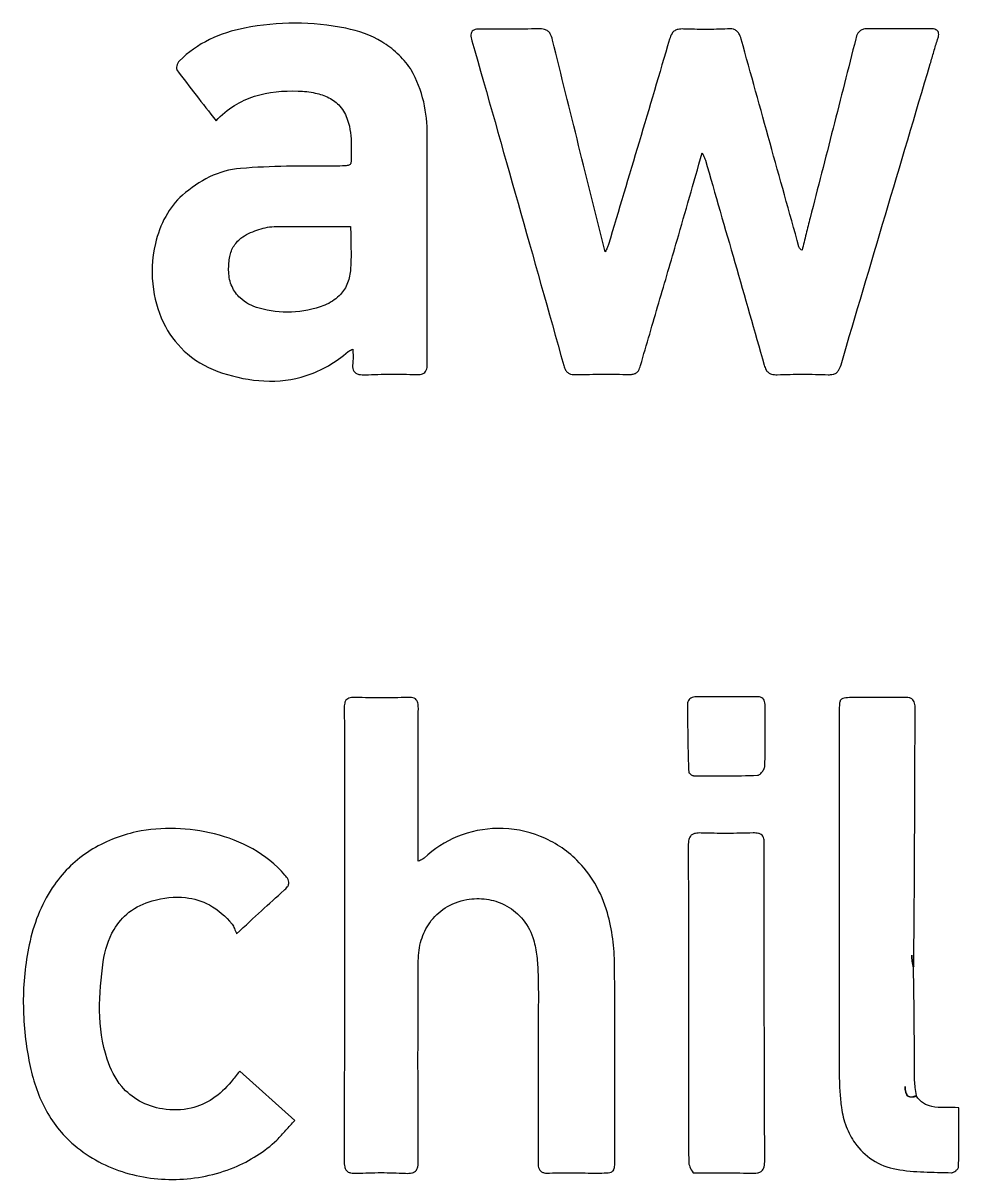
# Model space of a CAD drawing. Header units: millimetres. Extents: x 2.6 to 86.5, y 0.9 to 53.3.
# Drawn here: x 16.682 to 19.678, y 45.402 to 49.105 of the extents above; entities that cross this region are included whole.
import ezdxf

# ---------------------------------------------------------------- set-up
doc = ezdxf.new("R2010")
doc.units = ezdxf.units.MM
doc.layers.get('0').update_dxf_attribs({"linetype": 'CONTINUOUS'})

msp = doc.modelspace()

# ---------------------------------------------------------------- linework, layer by layer
for p, q in [((17.9244, 48.9555), (17.9221, 48.959)), ((17.6477, 48.2019), (17.6452, 48.2009)), ((17.9472, 46.4219), (17.9472, 46.4652)), ((17.5514, 45.5924), (17.3757, 45.7504)), ((18.4491, 45.4243), (18.4526, 45.4243))]:
    msp.add_line(p, q)
for points, knots in [([(17.7147, 49.0881), (17.6612, 49.0987), (17.6072, 49.1043), (17.4982, 49.1047), (17.4442, 49.0995), (17.3908, 49.089)], [-0.03268247, -0.03268247, -0.03268247, -0.03268247, -0.01633514, -0.01633514, 0, 0, 0, 0]), ([(17.3908, 49.089), (17.352, 49.0813), (17.3142, 49.0695), (17.2428, 49.0345), (17.2105, 49.0119), (17.1821, 48.9838)], [-0.02385355, -0.02385355, -0.02385355, -0.02385355, -0.01199144, -0.01199144, 0, 0, 0, 0]), ([(17.9221, 48.959), (17.9097, 48.9768), (17.8957, 48.9932), (17.8648, 49.022), (17.8485, 49.0343), (17.7951, 49.0665), (17.7557, 49.08), (17.7147, 49.0881)], [-0.025187, -0.025187, -0.025187, -0.025187, -0.01869649, -0.01869649, -0.01252417, -0.01252417, 0, 0, 0, 0]), ([(18.1481, 49.0858), (18.1435, 49.0859), (18.1383, 49.0858), (18.1307, 49.0846), (18.1276, 49.0839), (18.1232, 49.0818), (18.1216, 49.0808), (18.1189, 49.0781), (18.1179, 49.0766), (18.1162, 49.0724), (18.1158, 49.0697), (18.1157, 49.0616), (18.117, 49.055), (18.1189, 49.0482)], [-0.007540476, -0.007540476, -0.007540476, -0.007540476, -0.005733965, -0.005733965, -0.004583733, -0.004583733, -0.003857914, -0.003857914, -0.003139365, -0.003139365, -0.002139294, -0.002139294, 0, 0, 0, 0]), ([(18.3325, 49.0866), (18.3017, 49.0856), (18.271, 49.0852), (18.2096, 49.0851), (18.1788, 49.0854), (18.1481, 49.0858)], [-0.01844077, -0.01844077, -0.01844077, -0.01844077, -0.00922178, -0.00922178, 0, 0, 0, 0]), ([(18.3774, 49.0503), (18.3754, 49.0583), (18.3731, 49.0653), (18.3677, 49.0741), (18.3653, 49.077), (18.3591, 49.0819), (18.3555, 49.0836), (18.3455, 49.0865), (18.3387, 49.0868), (18.3325, 49.0866)], [-0.006122848, -0.006122848, -0.006122848, -0.006122848, -0.00418452, -0.00418452, -0.00307085, -0.00307085, -0.001861072, -0.001861072, 0, 0, 0, 0]), ([(18.7961, 49.0859), (18.7906, 49.0861), (18.7846, 49.0859), (18.7754, 49.0838), (18.7718, 49.0824), (18.7651, 49.0781), (18.7623, 49.0752), (18.7562, 49.0662), (18.7536, 49.0593), (18.7518, 49.0531)], [-0.005937145, -0.005937145, -0.005937145, -0.005937145, -0.004299876, -0.004299876, -0.003165511, -0.003165511, -0.001958684, -0.001958684, 0, 0, 0, 0]), ([(18.9379, 49.0864), (18.9143, 49.085), (18.8907, 49.0845), (18.8434, 49.0845), (18.8198, 49.0851), (18.7961, 49.0859)], [-0.01418064, -0.01418064, -0.01418064, -0.01418064, -0.00709287, -0.00709287, 0, 0, 0, 0]), ([(18.9814, 49.0532), (18.9795, 49.0605), (18.9771, 49.0668), (18.9719, 49.075), (18.9696, 49.0777), (18.9636, 49.0824), (18.9601, 49.084), (18.9505, 49.0866), (18.9439, 49.0868), (18.9379, 49.0864)], [-0.005830976, -0.005830976, -0.005830976, -0.005830976, -0.004038542, -0.004038542, -0.002964939, -0.002964939, -0.001803216, -0.001803216, 0, 0, 0, 0]), ([(19.3898, 49.0868), (19.3843, 49.0869), (19.3783, 49.0866), (19.3694, 49.0842), (19.366, 49.0828), (19.3598, 49.0784), (19.3573, 49.0756), (19.3519, 49.067), (19.3497, 49.0606), (19.3483, 49.0547)], [-0.005696704, -0.005696704, -0.005696704, -0.005696704, -0.004054541, -0.004054541, -0.002976128, -0.002976128, -0.001821597, -0.001821597, 0, 0, 0, 0]), ([(19.5848, 49.0868), (19.5523, 49.0865), (19.5198, 49.0862), (19.4548, 49.0861), (19.4223, 49.0862), (19.3898, 49.0868)], [-0.01950294, -0.01950294, -0.01950294, -0.01950294, -0.00975091, -0.00975091, 0, 0, 0, 0]), ([(19.6104, 49.0521), (19.6117, 49.056), (19.613, 49.0602), (19.6139, 49.067), (19.614, 49.0699), (19.6132, 49.0744), (19.6126, 49.0761), (19.6108, 49.0793), (19.6095, 49.0807), (19.606, 49.0833), (19.6035, 49.0844), (19.596, 49.0865), (19.59, 49.0868), (19.5848, 49.0868)], [-0.005426093, -0.005426093, -0.005426093, -0.005426093, -0.004213803, -0.004213803, -0.003406258, -0.003406258, -0.002860282, -0.002860282, -0.002312528, -0.002312528, -0.001551411, -0.001551411, 0, 0, 0, 0]), ([(18.1189, 49.0482), (18.1684, 48.875), (18.2176, 48.7018), (18.3157, 48.3552), (18.3645, 48.1819), (18.4132, 48.0085)], [-0.1080553, -0.1080553, -0.1080553, -0.1080553, -0.0540277, -0.0540277, 0, 0, 0, 0]), ([(18.5459, 48.3725), (18.5173, 48.4872), (18.4889, 48.6004), (18.4328, 48.8254), (18.4049, 48.9378), (18.3774, 49.0503)], [-0.06965453, -0.06965453, -0.06965453, -0.06965453, -0.03473724, -0.03473724, 0, 0, 0, 0]), ([(18.7518, 49.0531), (18.7196, 48.9434), (18.6871, 48.8338), (18.6217, 48.6147), (18.5889, 48.5052), (18.5562, 48.3957)], [-0.06858645, -0.06858645, -0.06858645, -0.06858645, -0.03429338, -0.03429338, 0, 0, 0, 0]), ([(19.1663, 48.3885), (19.1354, 48.4993), (19.1045, 48.61), (19.0428, 48.8316), (19.012, 48.9424), (18.9814, 49.0532)], [-0.06899547, -0.06899547, -0.06899547, -0.06899547, -0.03449768, -0.03449768, 0, 0, 0, 0]), ([(19.3483, 49.0547), (19.3243, 48.9591), (19.3, 48.8636), (19.2511, 48.6726), (19.2266, 48.5772), (19.2022, 48.4817)], [-0.05913544, -0.05913544, -0.05913544, -0.05913544, -0.02956787, -0.02956787, 0, 0, 0, 0]), ([(19.5866, 48.9742), (19.5906, 48.9872), (19.5942, 49.0003), (19.6019, 49.0264), (19.6059, 49.0393), (19.6104, 49.0521)], [-0.008148711, -0.008148711, -0.008148711, -0.008148711, -0.004071805, -0.004071805, 0, 0, 0, 0]), ([(17.1821, 48.9838), (17.1802, 48.9819), (17.1786, 48.9792), (17.176, 48.9739), (17.1748, 48.9707), (17.1735, 48.9651), (17.173, 48.9623), (17.1731, 48.9587), (17.1732, 48.9575), (17.1738, 48.9559), (17.174, 48.9553), (17.1744, 48.9548)], [-0.00301824, -0.00301824, -0.00301824, -0.00301824, -0.002208952, -0.002208952, -0.001270096, -0.001270096, -0.000508909, -0.000508909, -0.000180333, -0.000180333, 0, 0, 0, 0]), ([(17.1744, 48.9548), (17.1944, 48.9277), (17.2148, 48.901), (17.2564, 48.8476), (17.2777, 48.8205), (17.2997, 48.7923)], [-0.02130461, -0.02130461, -0.02130461, -0.02130461, -0.01074743, -0.01074743, 0, 0, 0, 0]), ([(17.9761, 48.7469), (17.976, 48.7826), (17.9726, 48.8178), (17.956, 48.8889), (17.9426, 48.923), (17.9244, 48.9555)], [-0.02188154, -0.02188154, -0.02188154, -0.02188154, -0.01117875, -0.01117875, 0, 0, 0, 0]), ([(19.301, 48.0112), (19.3481, 48.1712), (19.3956, 48.3313), (19.4905, 48.6506), (19.5387, 48.8123), (19.5866, 48.9742)], [-0.1011931, -0.1011931, -0.1011931, -0.1011931, -0.0506515, -0.0506515, 0, 0, 0, 0]), ([(17.2997, 48.7923), (17.3173, 48.811), (17.3368, 48.8275), (17.3787, 48.8538), (17.4, 48.8635), (17.4678, 48.8853), (17.5156, 48.8888), (17.5628, 48.8872)], [-0.02895556, -0.02895556, -0.02895556, -0.02895556, -0.02127012, -0.02127012, -0.0141844, -0.0141844, 0, 0, 0, 0]), ([(17.5628, 48.8872), (17.581, 48.8867), (17.5996, 48.8849), (17.6324, 48.8778), (17.6472, 48.8731), (17.6743, 48.859), (17.6862, 48.85), (17.7076, 48.8256), (17.7155, 48.8105), (17.7297, 48.7689), (17.7323, 48.7404), (17.7324, 48.7138)], [-0.02760669, -0.02760669, -0.02760669, -0.02760669, -0.02218862, -0.02218862, -0.01762384, -0.01762384, -0.01309189, -0.01309189, -0.00797801, -0.00797801, 0, 0, 0, 0]), ([(17.976, 48.0166), (17.9756, 48.1383), (17.9758, 48.26), (17.9761, 48.5035), (17.9763, 48.6252), (17.9761, 48.7469)], [-0.07303604, -0.07303604, -0.07303604, -0.07303604, -0.03651853, -0.03651853, 0, 0, 0, 0]), ([(17.7324, 48.7032), (17.7321, 48.6935), (17.7324, 48.6779), (17.7326, 48.67), (17.7327, 48.6647), (17.732, 48.6591), (17.7316, 48.6573), (17.7303, 48.6545), (17.7296, 48.6535), (17.7276, 48.6515), (17.7262, 48.6507), (17.7217, 48.6489), (17.7175, 48.6482), (17.7035, 48.6472), (17.6906, 48.6474), (17.6719, 48.6474)], [-0.01777433, -0.01777433, -0.01777433, -0.01777433, -0.01666938, -0.01666938, -0.01294455, -0.01294455, -0.01134433, -0.01134433, -0.01015145, -0.01015145, -0.00870696, -0.00870696, -0.00559762, -0.00559762, 0, 0, 0, 0]), ([(17.7324, 48.7138), (17.7324, 48.712), (17.7324, 48.7103), (17.7324, 48.7067), (17.7324, 48.705), (17.7324, 48.7032)], [-0.001063771, -0.001063771, -0.001063771, -0.001063771, -0.0005317, -0.0005317, 0, 0, 0, 0]), ([(18.7761, 48.4098), (18.7894, 48.4556), (18.8026, 48.5016), (18.8289, 48.5935), (18.8425, 48.6412), (18.8566, 48.6901)], [-0.03024996, -0.03024996, -0.03024996, -0.03024996, -0.015253, -0.015253, 0, 0, 0, 0]), ([(18.8566, 48.6901), (18.8596, 48.683), (18.8621, 48.6776), (18.8645, 48.6721), (18.8657, 48.6693), (18.8665, 48.6665)], [-0.001413782, -0.001413782, -0.001413782, -0.001413782, -0.000874053, -0.000874053, 0, 0, 0, 0]), ([(18.8665, 48.6665), (18.898, 48.5572), (18.9296, 48.4479), (18.9926, 48.2291), (19.0239, 48.1197), (19.0549, 48.0102)], [-0.06828477, -0.06828477, -0.06828477, -0.06828477, -0.03414227, -0.03414227, 0, 0, 0, 0]), ([(17.3784, 48.6396), (17.3436, 48.6368), (17.3105, 48.6274), (17.2473, 48.5971), (17.2183, 48.5768), (17.1918, 48.5537)], [-0.02101341, -0.02101341, -0.02101341, -0.02101341, -0.01054219, -0.01054219, 0, 0, 0, 0]), ([(17.6719, 48.6474), (17.6228, 48.6474), (17.574, 48.6474), (17.4761, 48.6454), (17.4272, 48.6435), (17.3784, 48.6396)], [-0.02936876, -0.02936876, -0.02936876, -0.02936876, -0.01467681, -0.01467681, 0, 0, 0, 0]), ([(17.1918, 48.5537), (17.1701, 48.5347), (17.1523, 48.5113), (17.1233, 48.4588), (17.1124, 48.4291), (17.094, 48.3512), (17.0919, 48.3007), (17.1048, 48.2107), (17.1176, 48.1703), (17.1556, 48.1001), (17.1793, 48.0704), (17.2412, 48.0179), (17.279, 47.9979), (17.3201, 47.9848)], [-0.06989159, -0.06989159, -0.06989159, -0.06989159, -0.0611433, -0.0611433, -0.05175904, -0.05175904, -0.03697964, -0.03697964, -0.02439256, -0.02439256, -0.01294454, -0.01294454, 0, 0, 0, 0]), ([(19.2022, 48.4817), (19.1978, 48.4644), (19.1935, 48.4472), (19.1849, 48.4126), (19.1806, 48.3953), (19.1763, 48.3781)], [-0.01068258, -0.01068258, -0.01068258, -0.01068258, -0.00534134, -0.00534134, 0, 0, 0, 0]), ([(17.3401, 48.3082), (17.3396, 48.3228), (17.3401, 48.3382), (17.3448, 48.3652), (17.3486, 48.3772), (17.3611, 48.3993), (17.3693, 48.4084), (17.3942, 48.4277), (17.4126, 48.4358), (17.4301, 48.4418)], [-0.01737783, -0.01737783, -0.01737783, -0.01737783, -0.01302066, -0.01302066, -0.00928881, -0.00928881, -0.00555109, -0.00555109, 0, 0, 0, 0]), ([(17.4301, 48.4418), (17.439, 48.4449), (17.4482, 48.4477), (17.4664, 48.4518), (17.4758, 48.4533), (17.4852, 48.4534)], [-0.005630871, -0.005630871, -0.005630871, -0.005630871, -0.002801103, -0.002801103, 0, 0, 0, 0]), ([(17.4852, 48.4534), (17.5258, 48.454), (17.5665, 48.4542), (17.6479, 48.4541), (17.689, 48.4539), (17.7306, 48.4539)], [-0.02490952, -0.02490952, -0.02490952, -0.02490952, -0.01249177, -0.01249177, 0, 0, 0, 0]), ([(17.7306, 48.4539), (17.7306, 48.43), (17.7314, 48.4061), (17.732, 48.3592), (17.7318, 48.3357), (17.7298, 48.3124)], [-0.01411469, -0.01411469, -0.01411469, -0.01411469, -0.00701997, -0.00701997, 0, 0, 0, 0]), ([(18.5562, 48.3957), (18.5551, 48.3921), (18.5534, 48.3884), (18.5502, 48.3816), (18.5481, 48.3774), (18.5459, 48.3725)], [-0.002962012, -0.002962012, -0.002962012, -0.002962012, -0.001586916, -0.001586916, 0, 0, 0, 0]), ([(18.6592, 48.0093), (18.6784, 48.0761), (18.6979, 48.1429), (18.737, 48.2763), (18.7566, 48.343), (18.7761, 48.4098)], [-0.04171937, -0.04171937, -0.04171937, -0.04171937, -0.02085991, -0.02085991, 0, 0, 0, 0]), ([(19.1763, 48.3781), (19.1727, 48.3801), (19.1701, 48.382), (19.1672, 48.3857), (19.1667, 48.3871), (19.1663, 48.3885)], [-0.001037806, -0.001037806, -0.001037806, -0.001037806, -0.000441248, -0.000441248, 0, 0, 0, 0]), ([(17.4375, 48.1923), (17.4259, 48.1955), (17.4146, 48.1999), (17.3941, 48.211), (17.385, 48.2175), (17.3659, 48.2356), (17.3571, 48.2477), (17.3441, 48.2762), (17.3407, 48.292), (17.3401, 48.3082)], [-0.01637334, -0.01637334, -0.01637334, -0.01637334, -0.01274967, -0.01274967, -0.00939167, -0.00939167, -0.00486295, -0.00486295, 0, 0, 0, 0]), ([(17.7298, 48.3124), (17.7284, 48.297), (17.7249, 48.2819), (17.7126, 48.2543), (17.7043, 48.2423), (17.6807, 48.2188), (17.6649, 48.209), (17.6477, 48.2019)], [-0.01465631, -0.01465631, -0.01465631, -0.01465631, -0.01000832, -0.01000832, -0.00557591, -0.00557591, 0, 0, 0, 0]), ([(17.6452, 48.2009), (17.6115, 48.1883), (17.5768, 48.181), (17.5058, 48.1785), (17.4714, 48.1831), (17.4375, 48.1923)], [-0.02131323, -0.02131323, -0.02131323, -0.02131323, -0.01053113, -0.01053113, 0, 0, 0, 0]), ([(17.7223, 48.0532), (17.7239, 48.0546), (17.7258, 48.0555), (17.7301, 48.0575), (17.7337, 48.059), (17.7379, 48.0612)], [-0.003366899, -0.003366899, -0.003366899, -0.003366899, -0.0014292, -0.0014292, 0, 0, 0, 0]), ([(17.7379, 48.0612), (17.7379, 48.0531), (17.7383, 48.0457), (17.7385, 48.0329), (17.7385, 48.0262), (17.7376, 48.0199)], [-0.00400662, -0.00400662, -0.00400662, -0.00400662, -0.001918441, -0.001918441, 0, 0, 0, 0]), ([(17.3201, 47.9848), (17.3632, 47.9711), (17.4079, 47.9616), (17.4993, 47.957), (17.5446, 47.9621), (17.6384, 47.9926), (17.6827, 48.0192), (17.7223, 48.0532)], [-0.04312555, -0.04312555, -0.04312555, -0.04312555, -0.02956182, -0.02956182, -0.01568268, -0.01568268, 0, 0, 0, 0]), ([(17.7376, 48.0199), (17.7368, 48.0134), (17.7364, 48.0059), (17.7385, 47.9964), (17.7395, 47.9935), (17.7426, 47.9885), (17.7446, 47.9865), (17.7499, 47.9827), (17.7534, 47.9813), (17.7634, 47.9789), (17.7707, 47.9787), (17.7771, 47.979)], [-0.006756153, -0.006756153, -0.006756153, -0.006756153, -0.004780629, -0.004780629, -0.003878056, -0.003878056, -0.003032283, -0.003032283, -0.001936836, -0.001936836, 0, 0, 0, 0]), ([(17.9401, 47.98), (17.9455, 47.9798), (17.9517, 47.98), (17.9598, 47.9819), (17.9625, 47.9828), (17.9671, 47.9857), (17.9689, 47.9874), (17.9723, 47.9921), (17.9735, 47.9952), (17.9757, 48.004), (17.976, 48.0109), (17.976, 48.0166)], [-0.005749181, -0.005749181, -0.005749181, -0.005749181, -0.00417564, -0.00417564, -0.003352405, -0.003352405, -0.002623894, -0.002623894, -0.001700145, -0.001700145, 0, 0, 0, 0]), ([(18.4132, 48.0085), (18.4145, 48.0037), (18.4164, 47.9986), (18.4207, 47.9912), (18.4229, 47.9885), (18.4285, 47.984), (18.4317, 47.9824), (18.4408, 47.9797), (18.4473, 47.9794), (18.453, 47.9796)], [-0.005267823, -0.005267823, -0.005267823, -0.005267823, -0.003796995, -0.003796995, -0.002775351, -0.002775351, -0.001714787, -0.001714787, 0, 0, 0, 0]), ([(18.6232, 47.9802), (18.6273, 47.9801), (18.6317, 47.9803), (18.639, 47.982), (18.642, 47.9832), (18.6477, 47.9869), (18.65, 47.9893), (18.6551, 47.9968), (18.6573, 48.0026), (18.6592, 48.0093)], [-0.00617717, -0.00617717, -0.00617717, -0.00617717, -0.004622297, -0.004622297, -0.003374948, -0.003374948, -0.00208688, -0.00208688, 0, 0, 0, 0]), ([(19.0549, 48.0102), (19.0564, 48.0049), (19.0585, 47.9992), (19.0632, 47.9914), (19.0655, 47.9886), (19.0713, 47.9839), (19.0747, 47.9823), (19.0842, 47.9796), (19.0909, 47.9793), (19.0969, 47.9795)], [-0.005584827, -0.005584827, -0.005584827, -0.005584827, -0.003952946, -0.003952946, -0.002895635, -0.002895635, -0.00178432, -0.00178432, 0, 0, 0, 0]), ([(19.26, 47.9795), (19.265, 47.9794), (19.2705, 47.9796), (19.279, 47.9816), (19.2822, 47.9828), (19.2883, 47.9868), (19.2908, 47.9895), (19.2964, 47.9976), (19.2988, 48.004), (19.301, 48.0112)], [-0.006885891, -0.006885891, -0.006885891, -0.006885891, -0.004969016, -0.004969016, -0.00365603, -0.00365603, -0.002256935, -0.002256935, 0, 0, 0, 0]), ([(17.7771, 47.979), (17.8043, 47.9802), (17.8314, 47.9808), (17.8858, 47.9812), (17.913, 47.9808), (17.9401, 47.98)], [-0.01630592, -0.01630592, -0.01630592, -0.01630592, -0.00815282, -0.00815282, 0, 0, 0, 0]), ([(18.453, 47.9796), (18.4814, 47.9803), (18.5097, 47.9808), (18.5665, 47.981), (18.5948, 47.9808), (18.6232, 47.9802)], [-0.01701976, -0.01701976, -0.01701976, -0.01701976, -0.00850952, -0.00850952, 0, 0, 0, 0]), ([(19.0969, 47.9795), (19.124, 47.9804), (19.1512, 47.9808), (19.2056, 47.9808), (19.2328, 47.9804), (19.26, 47.9795)], [-0.01630967, -0.01630967, -0.01630967, -0.01630967, -0.00815494, -0.00815494, 0, 0, 0, 0]), ([(19.0296, 46.9488), (18.9977, 46.9485), (18.9658, 46.9482), (18.9021, 46.9479), (18.8702, 46.9478), (18.8383, 46.948)], [-0.01912361, -0.01912361, -0.01912361, -0.01912361, -0.00956173, -0.00956173, 0, 0, 0, 0]), ([(19.0583, 46.9185), (19.0583, 46.922), (19.0581, 46.9257), (19.057, 46.9321), (19.0561, 46.9351), (19.0536, 46.9398), (19.0521, 46.9417), (19.0482, 46.9451), (19.0457, 46.9463), (19.0388, 46.9485), (19.034, 46.9489), (19.0296, 46.9488)], [-0.004821433, -0.004821433, -0.004821433, -0.004821433, -0.00377443, -0.00377443, -0.002875659, -0.002875659, -0.002161084, -0.002161084, -0.001333219, -0.001333219, 0, 0, 0, 0]), ([(17.7467, 46.9464), (17.7412, 46.9466), (17.7347, 46.9466), (17.7263, 46.9447), (17.7236, 46.9437), (17.7189, 46.9409), (17.7171, 46.9392), (17.7137, 46.9346), (17.7125, 46.9315), (17.7103, 46.9229), (17.71, 46.9162), (17.7101, 46.9106)], [-0.005838588, -0.005838588, -0.005838588, -0.005838588, -0.004184672, -0.004184672, -0.003351539, -0.003351539, -0.002612219, -0.002612219, -0.001683985, -0.001683985, 0, 0, 0, 0]), ([(17.9134, 46.9464), (17.8856, 46.9456), (17.8578, 46.9451), (17.8022, 46.945), (17.7744, 46.9454), (17.7467, 46.9464)], [-0.0166684, -0.0166684, -0.0166684, -0.0166684, -0.00833355, -0.00833355, 0, 0, 0, 0]), ([(17.9474, 46.9121), (17.9474, 46.9173), (17.9472, 46.9234), (17.9453, 46.9313), (17.9443, 46.934), (17.9415, 46.9384), (17.9399, 46.9402), (17.9355, 46.9433), (17.9327, 46.9444), (17.9246, 46.9464), (17.9185, 46.9465), (17.9134, 46.9464)], [-0.005501869, -0.005501869, -0.005501869, -0.005501869, -0.003944487, -0.003944487, -0.003126603, -0.003126603, -0.00242402, -0.00242402, -0.001555894, -0.001555894, 0, 0, 0, 0]), ([(17.9472, 46.4652), (17.9471, 46.5397), (17.9469, 46.6142), (17.9468, 46.7631), (17.9468, 46.8376), (17.9474, 46.9121)], [-0.04469312, -0.04469312, -0.04469312, -0.04469312, -0.02234624, -0.02234624, 0, 0, 0, 0]), ([(18.8383, 46.948), (18.8349, 46.948), (18.8314, 46.9478), (18.8252, 46.9466), (18.8223, 46.9457), (18.8177, 46.9431), (18.8159, 46.9416), (18.8126, 46.9374), (18.8114, 46.9348), (18.8093, 46.9277), (18.8089, 46.9228), (18.809, 46.9183)], [-0.004802298, -0.004802298, -0.004802298, -0.004802298, -0.00379276, -0.00379276, -0.002922569, -0.002922569, -0.002203014, -0.002203014, -0.001353591, -0.001353591, 0, 0, 0, 0]), ([(18.809, 46.9183), (18.8096, 46.8838), (18.8098, 46.8492), (18.811, 46.777), (18.8118, 46.7418), (18.8134, 46.7053)], [-0.02140956, -0.02140956, -0.02140956, -0.02140956, -0.01096042, -0.01096042, 0, 0, 0, 0]), ([(19.0571, 46.7273), (19.0582, 46.7591), (19.0583, 46.791), (19.0582, 46.8548), (19.058, 46.8866), (19.0583, 46.9185)], [-0.01911628, -0.01911628, -0.01911628, -0.01911628, -0.00956143, -0.00956143, 0, 0, 0, 0]), ([(19.3423, 46.946), (19.3318, 46.946), (19.3225, 46.9459), (19.3129, 46.9449), (19.3095, 46.9444), (19.3049, 46.9426), (19.3034, 46.9418), (19.3006, 46.9395), (19.2996, 46.9381), (19.2973, 46.9336), (19.2966, 46.9301), (19.2953, 46.9194), (19.2954, 46.9096), (19.2953, 46.8987)], [-0.01321626, -0.01321626, -0.01321626, -0.01321626, -0.00911647, -0.00911647, -0.00728284, -0.00728284, -0.00623396, -0.00623396, -0.00515873, -0.00515873, -0.0032809, -0.0032809, 0, 0, 0, 0]), ([(19.5018, 46.9466), (19.4753, 46.9458), (19.4487, 46.9456), (19.3955, 46.9458), (19.3689, 46.946), (19.3423, 46.946)], [-0.01594833, -0.01594833, -0.01594833, -0.01594833, -0.00797639, -0.00797639, 0, 0, 0, 0]), ([(19.5384, 46.9104), (19.5384, 46.9159), (19.5381, 46.9222), (19.536, 46.9305), (19.535, 46.9334), (19.5319, 46.9382), (19.5302, 46.9401), (19.5253, 46.9434), (19.5223, 46.9446), (19.5137, 46.9466), (19.5073, 46.9468), (19.5018, 46.9466)], [-0.005863519, -0.005863519, -0.005863519, -0.005863519, -0.004232383, -0.004232383, -0.00334854, -0.00334854, -0.002584013, -0.002584013, -0.001642317, -0.001642317, 0, 0, 0, 0]), ([(17.7101, 46.9106), (17.7108, 46.8492), (17.7109, 46.7877), (17.7108, 46.6647), (17.7106, 46.6032), (17.7106, 46.5417)], [-0.03688865, -0.03688865, -0.03688865, -0.03688865, -0.01844493, -0.01844493, 0, 0, 0, 0]), ([(19.2953, 46.8987), (19.2953, 46.7043), (19.2952, 46.5099), (19.2952, 46.1211), (19.2952, 45.9267), (19.2954, 45.7323)], [-0.1166324, -0.1166324, -0.1166324, -0.1166324, -0.0583162, -0.0583162, 0, 0, 0, 0]), ([(19.5337, 46.0838), (19.5354, 46.2217), (19.5362, 46.3594), (19.5374, 46.6351), (19.5377, 46.7728), (19.5384, 46.9104)], [-0.08267356, -0.08267356, -0.08267356, -0.08267356, -0.04130147, -0.04130147, 0, 0, 0, 0]), ([(19.0339, 46.6972), (19.0345, 46.6972), (19.0352, 46.6973), (19.0365, 46.6977), (19.0371, 46.698), (19.0393, 46.6991), (19.0407, 46.7002), (19.045, 46.7039), (19.0479, 46.7073), (19.0526, 46.714), (19.0547, 46.718), (19.0566, 46.7236), (19.057, 46.7255), (19.0571, 46.7273)], [-0.003870435, -0.003870435, -0.003870435, -0.003870435, -0.003681225, -0.003681225, -0.003465989, -0.003465989, -0.002961172, -0.002961172, -0.001758515, -0.001758515, -0.000541865, -0.000541865, 0, 0, 0, 0]), ([(18.8134, 46.7053), (18.8162, 46.7028), (18.8187, 46.7006), (18.8224, 46.698), (18.8239, 46.697), (18.8265, 46.6961), (18.8275, 46.6959), (18.8286, 46.6959)], [-0.001704114, -0.001704114, -0.001704114, -0.001704114, -0.000816049, -0.000816049, -0.000315094, -0.000315094, 0, 0, 0, 0]), ([(18.8286, 46.6959), (18.8628, 46.6957), (18.897, 46.6954), (18.9655, 46.6955), (18.9997, 46.6959), (19.0339, 46.6972)], [-0.02053581, -0.02053581, -0.02053581, -0.02053581, -0.0102657, -0.0102657, 0, 0, 0, 0]), ([(17.7106, 46.5417), (17.7106, 46.362), (17.7106, 46.1823), (17.7105, 45.8229), (17.7104, 45.6431), (17.71, 45.4634)], [-0.1078315, -0.1078315, -0.1078315, -0.1078315, -0.0539157, -0.0539157, 0, 0, 0, 0]), ([(17.2942, 46.5096), (17.2535, 46.5199), (17.2115, 46.5257), (17.1276, 46.5281), (17.0854, 46.5246), (16.9918, 46.5046), (16.9417, 46.4849), (16.8513, 46.4272), (16.813, 46.3906), (16.7437, 46.2929), (16.7188, 46.2313), (16.704, 46.1665)], [-0.07745165, -0.07745165, -0.07745165, -0.07745165, -0.06482639, -0.06482639, -0.05217819, -0.05217819, -0.03601556, -0.03601556, -0.01991995, -0.01991995, 0, 0, 0, 0]), ([(17.5202, 46.3778), (17.4905, 46.4115), (17.4563, 46.4393), (17.3786, 46.4834), (17.3372, 46.4988), (17.2942, 46.5096)], [-0.02676825, -0.02676825, -0.02676825, -0.02676825, -0.01329857, -0.01329857, 0, 0, 0, 0]), ([(18.5529, 46.2569), (18.5433, 46.29), (18.53, 46.3218), (18.4964, 46.3786), (18.4771, 46.4036), (18.4214, 46.4584), (18.3822, 46.484), (18.2955, 46.5189), (18.2488, 46.5276), (18.1577, 46.5266), (18.1137, 46.518), (18.0331, 46.485), (17.9971, 46.4617), (17.9662, 46.4319)], [-0.07398456, -0.07398456, -0.07398456, -0.07398456, -0.06367174, -0.06367174, -0.05420991, -0.05420991, -0.040236, -0.040236, -0.02615855, -0.02615855, -0.01285037, -0.01285037, 0, 0, 0, 0]), ([(18.8528, 46.5124), (18.847, 46.5126), (18.8404, 46.5124), (18.8312, 46.5105), (18.8279, 46.5094), (18.8224, 46.5062), (18.8203, 46.5043), (18.8163, 46.4989), (18.8148, 46.4955), (18.8121, 46.4857), (18.8117, 46.4784), (18.8117, 46.4721)], [-0.006584569, -0.006584569, -0.006584569, -0.006584569, -0.004839942, -0.004839942, -0.003844427, -0.003844427, -0.0029754, -0.0029754, -0.001894291, -0.001894291, 0, 0, 0, 0]), ([(19.0194, 46.5125), (18.9916, 46.5118), (18.9639, 46.5113), (18.9083, 46.5112), (18.8806, 46.5115), (18.8528, 46.5124)], [-0.01665828, -0.01665828, -0.01665828, -0.01665828, -0.00832821, -0.00832821, 0, 0, 0, 0]), ([(19.0553, 46.4792), (19.0553, 46.4841), (19.055, 46.4894), (19.0531, 46.497), (19.0521, 46.4998), (19.0491, 46.5044), (19.0474, 46.5062), (19.0428, 46.5094), (19.0398, 46.5105), (19.0318, 46.5124), (19.0259, 46.5126), (19.0194, 46.5125)], [-0.007012301, -0.007012301, -0.007012301, -0.007012301, -0.005174892, -0.005174892, -0.004066512, -0.004066512, -0.003113816, -0.003113816, -0.001950797, -0.001950797, 0, 0, 0, 0]), ([(18.8117, 46.4721), (18.8123, 46.3037), (18.8125, 46.1353), (18.8127, 45.7986), (18.8128, 45.6302), (18.8131, 45.4618)], [-0.1010249, -0.1010249, -0.1010249, -0.1010249, -0.0505126, -0.0505126, 0, 0, 0, 0]), ([(19.0568, 45.4655), (19.056, 45.6344), (19.0555, 45.8034), (19.0551, 46.1413), (19.0551, 46.3103), (19.0553, 46.4792)], [-0.1013776, -0.1013776, -0.1013776, -0.1013776, -0.0506888, -0.0506888, 0, 0, 0, 0]), ([(17.9662, 46.4319), (17.9644, 46.4302), (17.9622, 46.429), (17.9569, 46.4266), (17.9525, 46.4247), (17.9472, 46.4219)], [-0.004283204, -0.004283204, -0.004283204, -0.004283204, -0.001793301, -0.001793301, 0, 0, 0, 0]), ([(17.5176, 46.329), (17.5212, 46.3321), (17.525, 46.3358), (17.5296, 46.3421), (17.5311, 46.3447), (17.5328, 46.3499), (17.5331, 46.3524), (17.5326, 46.358), (17.5315, 46.361), (17.5277, 46.3688), (17.5237, 46.3738), (17.5202, 46.3778)], [-0.005509495, -0.005509495, -0.005509495, -0.005509495, -0.004110751, -0.004110751, -0.003254706, -0.003254706, -0.002519472, -0.002519472, -0.001610497, -0.001610497, 0, 0, 0, 0]), ([(17.3655, 46.19), (17.3942, 46.2164), (17.4206, 46.241), (17.4688, 46.2854), (17.4931, 46.3076), (17.5176, 46.329)], [-0.02008254, -0.02008254, -0.02008254, -0.02008254, -0.00977227, -0.00977227, 0, 0, 0, 0]), ([(16.9385, 46.1004), (16.9438, 46.1365), (16.9544, 46.1722), (16.9855, 46.2248), (17.0014, 46.2433), (17.043, 46.276), (17.0683, 46.2879), (17.0955, 46.2955)], [-0.0268247, -0.0268247, -0.0268247, -0.0268247, -0.0158735, -0.0158735, -0.00847565, -0.00847565, 0, 0, 0, 0]), ([(17.0955, 46.2955), (17.1303, 46.3051), (17.1665, 46.3097), (17.2291, 46.3027), (17.2545, 46.2949), (17.3065, 46.2668), (17.3304, 46.2455), (17.3507, 46.2206)], [-0.02854405, -0.02854405, -0.02854405, -0.02854405, -0.01772982, -0.01772982, -0.00962745, -0.00962745, 0, 0, 0, 0]), ([(17.9473, 46.1034), (17.9474, 46.1259), (17.9504, 46.1483), (17.963, 46.1896), (17.9718, 46.2084), (17.9971, 46.2442), (18.0137, 46.2602), (18.0544, 46.2861), (18.0779, 46.2949), (18.1027, 46.2992)], [-0.02745864, -0.02745864, -0.02745864, -0.02745864, -0.02071088, -0.02071088, -0.01449756, -0.01449756, -0.00754657, -0.00754657, 0, 0, 0, 0]), ([(18.1027, 46.2992), (18.1236, 46.3029), (18.1449, 46.3034), (18.1859, 46.2976), (18.2053, 46.2917), (18.2439, 46.2724), (18.2622, 46.2584), (18.2938, 46.2226), (18.306, 46.2011), (18.3139, 46.1776)], [-0.02678856, -0.02678856, -0.02678856, -0.02678856, -0.02041654, -0.02041654, -0.01433866, -0.01433866, -0.00743101, -0.00743101, 0, 0, 0, 0]), ([(18.5756, 46.0893), (18.5753, 46.1175), (18.5735, 46.146), (18.5662, 46.2019), (18.5608, 46.2298), (18.5529, 46.2569)], [-0.0169164, -0.0169164, -0.0169164, -0.0169164, -0.00844618, -0.00844618, 0, 0, 0, 0]), ([(17.3507, 46.2206), (17.3541, 46.2164), (17.3565, 46.2113), (17.3608, 46.2012), (17.3628, 46.1955), (17.3655, 46.19)], [-0.003556638, -0.003556638, -0.003556638, -0.003556638, -0.001844856, -0.001844856, 0, 0, 0, 0]), ([(18.3139, 46.1776), (18.3197, 46.1604), (18.3235, 46.1425), (18.3286, 46.1065), (18.3299, 46.0881), (18.3305, 46.0698)], [-0.01091868, -0.01091868, -0.01091868, -0.01091868, -0.00547807, -0.00547807, 0, 0, 0, 0]), ([(16.704, 46.1665), (16.6901, 46.1053), (16.6831, 46.0432), (16.6818, 45.9176), (16.6875, 45.8553), (16.6986, 45.7936)], [-0.03765871, -0.03765871, -0.03765871, -0.03765871, -0.01881048, -0.01881048, 0, 0, 0, 0]), ([(16.9512, 45.7882), (16.9348, 45.8388), (16.9277, 45.8906), (16.9258, 45.9961), (16.931, 46.0486), (16.9385, 46.1004)], [-0.03163381, -0.03163381, -0.03163381, -0.03163381, -0.015693, -0.015693, 0, 0, 0, 0]), ([(17.9473, 45.4649), (17.9466, 45.5714), (17.9463, 45.6778), (17.9463, 45.8906), (17.9466, 45.997), (17.9473, 46.1034)], [-0.0638473, -0.0638473, -0.0638473, -0.0638473, -0.03192376, -0.03192376, 0, 0, 0, 0]), ([(19.5328, 46.081), (19.5313, 46.0878), (19.5299, 46.095), (19.5281, 46.1085), (19.5276, 46.1149), (19.5276, 46.1215)], [-0.004098894, -0.004098894, -0.004098894, -0.004098894, -0.001965838, -0.001965838, 0, 0, 0, 0]), ([(19.5276, 46.1215), (19.5276, 46.1151), (19.5281, 46.1087), (19.5301, 46.096), (19.5316, 46.0898), (19.5337, 46.0838)], [-0.003838704, -0.003838704, -0.003838704, -0.003838704, -0.001918398, -0.001918398, 0, 0, 0, 0]), ([(18.3305, 46.0698), (18.3317, 46.0332), (18.3318, 45.9965), (18.3315, 45.9232), (18.331, 45.8866), (18.331, 45.8499)], [-0.02198518, -0.02198518, -0.02198518, -0.02198518, -0.01099615, -0.01099615, 0, 0, 0, 0]), ([(18.5765, 45.4721), (18.5765, 45.575), (18.577, 45.6779), (18.5772, 45.8836), (18.5769, 45.9864), (18.5756, 46.0893)], [-0.06171918, -0.06171918, -0.06171918, -0.06171918, -0.03085844, -0.03085844, 0, 0, 0, 0]), ([(19.5367, 45.7203), (19.5362, 45.78), (19.5359, 45.8398), (19.5349, 45.9605), (19.5341, 46.0205), (19.5328, 46.081)], [-0.03611282, -0.03611282, -0.03611282, -0.03611282, -0.01814889, -0.01814889, 0, 0, 0, 0]), ([(18.331, 45.8499), (18.3311, 45.7849), (18.3313, 45.7199), (18.3315, 45.5898), (18.3314, 45.5248), (18.3308, 45.4597)], [-0.03901782, -0.03901782, -0.03901782, -0.03901782, -0.01950838, -0.01950838, 0, 0, 0, 0]), ([(16.6986, 45.7936), (16.7076, 45.7431), (16.7216, 45.6935), (16.7652, 45.6021), (16.7934, 45.5623), (16.8296, 45.528)], [-0.03033778, -0.03033778, -0.03033778, -0.03033778, -0.01496108, -0.01496108, 0, 0, 0, 0]), ([(17.1286, 45.6293), (17.1024, 45.6336), (17.0772, 45.6416), (17.0322, 45.6666), (17.0134, 45.6823), (16.9762, 45.7268), (16.9613, 45.7567), (16.9512, 45.7882)], [-0.02537412, -0.02537412, -0.02537412, -0.02537412, -0.01740763, -0.01740763, -0.00994576, -0.00994576, 0, 0, 0, 0]), ([(17.3757, 45.7504), (17.3701, 45.7435), (17.365, 45.7373), (17.3566, 45.7269), (17.3522, 45.7216), (17.348, 45.7164)], [-0.004211235, -0.004211235, -0.004211235, -0.004211235, -0.002001335, -0.002001335, 0, 0, 0, 0]), ([(19.2954, 45.7323), (19.2955, 45.7158), (19.2961, 45.6993), (19.2984, 45.6664), (19.3002, 45.6499), (19.3024, 45.6336)], [-0.009899877, -0.009899877, -0.009899877, -0.009899877, -0.004950401, -0.004950401, 0, 0, 0, 0]), ([(17.348, 45.7164), (17.3308, 45.6955), (17.3112, 45.6768), (17.2675, 45.6477), (17.2445, 45.6375), (17.1897, 45.6245), (17.159, 45.6243), (17.1286, 45.6293)], [-0.0250128, -0.0250128, -0.0250128, -0.0250128, -0.01690869, -0.01690869, -0.0092642, -0.0092642, 0, 0, 0, 0]), ([(19.5425, 45.6696), (19.5389, 45.6683), (19.535, 45.6673), (19.5283, 45.6665), (19.5252, 45.6665), (19.5202, 45.6675), (19.5183, 45.6683), (19.5146, 45.6707), (19.513, 45.6723), (19.51, 45.6768), (19.5089, 45.6798), (19.5066, 45.6885), (19.5062, 45.6952), (19.5062, 45.701)], [-0.005952275, -0.005952275, -0.005952275, -0.005952275, -0.004826155, -0.004826155, -0.003959803, -0.003959803, -0.003322847, -0.003322847, -0.002663908, -0.002663908, -0.001739119, -0.001739119, 0, 0, 0, 0]), ([(19.5062, 45.701), (19.5062, 45.6952), (19.5066, 45.6885), (19.5088, 45.6802), (19.5098, 45.6776), (19.5122, 45.6737), (19.5134, 45.6723), (19.5164, 45.6699), (19.5181, 45.6691), (19.5226, 45.6679), (19.5253, 45.6678), (19.5328, 45.6687), (19.5379, 45.6705), (19.5424, 45.6724)], [-0.005954548, -0.005954548, -0.005954548, -0.005954548, -0.004199143, -0.004199143, -0.003391421, -0.003391421, -0.002829672, -0.002829672, -0.002255188, -0.002255188, -0.001457926, -0.001457926, 0, 0, 0, 0]), ([(19.5424, 45.6724), (19.5414, 45.6812), (19.5399, 45.6897), (19.5378, 45.7048), (19.5368, 45.7126), (19.5367, 45.7203)], [-0.004711891, -0.004711891, -0.004711891, -0.004711891, -0.002298998, -0.002298998, 0, 0, 0, 0]), ([(19.6782, 45.6327), (19.6633, 45.634), (19.648, 45.6335), (19.6197, 45.6334), (19.605, 45.6339), (19.5822, 45.639), (19.5736, 45.6423), (19.5563, 45.6531), (19.5488, 45.6607), (19.5425, 45.6696)], [-0.01484303, -0.01484303, -0.01484303, -0.01484303, -0.01022842, -0.01022842, -0.00609317, -0.00609317, -0.00326426, -0.00326426, 0, 0, 0, 0]), ([(19.3024, 45.6336), (19.3053, 45.6127), (19.3103, 45.5922), (19.3248, 45.554), (19.334, 45.5364), (19.3606, 45.4989), (19.3794, 45.4806), (19.4248, 45.4512), (19.4509, 45.4413), (19.4784, 45.4363)], [-0.02854045, -0.02854045, -0.02854045, -0.02854045, -0.0222191, -0.0222191, -0.01627504, -0.01627504, -0.00840124, -0.00840124, 0, 0, 0, 0]), ([(19.6772, 45.4433), (19.678, 45.4746), (19.6783, 45.5059), (19.6784, 45.5686), (19.6782, 45.6004), (19.6782, 45.6327)], [-0.01933165, -0.01933165, -0.01933165, -0.01933165, -0.00970989, -0.00970989, 0, 0, 0, 0]), ([(17.4946, 45.5297), (17.5042, 45.5402), (17.5135, 45.5504), (17.5325, 45.5714), (17.542, 45.5819), (17.5514, 45.5924)], [-0.008509054, -0.008509054, -0.008509054, -0.008509054, -0.004224862, -0.004224862, 0, 0, 0, 0]), ([(16.8296, 45.528), (16.8521, 45.5066), (16.877, 45.4879), (16.9302, 45.4559), (16.9584, 45.4428), (17.0464, 45.4117), (17.1093, 45.4022), (17.2352, 45.4051), (17.2987, 45.4179), (17.408, 45.463), (17.4547, 45.4923), (17.4946, 45.5297)], [-0.0728264, -0.0728264, -0.0728264, -0.0728264, -0.06349828, -0.06349828, -0.05419766, -0.05419766, -0.03547167, -0.03547167, -0.01642741, -0.01642741, 0, 0, 0, 0]), ([(18.5271, 45.4241), (18.5383, 45.4241), (18.5483, 45.4241), (18.5584, 45.4252), (18.562, 45.4257), (18.5667, 45.4276), (18.5683, 45.4284), (18.5711, 45.4308), (18.5721, 45.4323), (18.5744, 45.4368), (18.5752, 45.4404), (18.5765, 45.4513), (18.5765, 45.4611), (18.5765, 45.4721)], [-0.01361963, -0.01361963, -0.01361963, -0.01361963, -0.00928945, -0.00928945, -0.0073968, -0.0073968, -0.00631745, -0.00631745, -0.00521427, -0.00521427, -0.00330366, -0.00330366, 0, 0, 0, 0]), ([(17.71, 45.4634), (17.7099, 45.4573), (17.7103, 45.4499), (17.7125, 45.4406), (17.7137, 45.4374), (17.7169, 45.4323), (17.7187, 45.4303), (17.7237, 45.4267), (17.7269, 45.4254), (17.7365, 45.4231), (17.7437, 45.423), (17.75, 45.4233)], [-0.006496661, -0.006496661, -0.006496661, -0.006496661, -0.004628712, -0.004628712, -0.003676197, -0.003676197, -0.002868248, -0.002868248, -0.001870258, -0.001870258, 0, 0, 0, 0]), ([(17.906, 45.4232), (17.9139, 45.4228), (17.921, 45.423), (17.93, 45.4252), (17.9329, 45.4263), (17.9378, 45.4295), (17.9397, 45.4314), (17.9433, 45.4367), (17.9446, 45.4402), (17.9471, 45.4503), (17.9473, 45.4584), (17.9473, 45.4649)], [-0.006409801, -0.006409801, -0.006409801, -0.006409801, -0.004653703, -0.004653703, -0.003782715, -0.003782715, -0.002989595, -0.002989595, -0.001954457, -0.001954457, 0, 0, 0, 0]), ([(18.3308, 45.4597), (18.3307, 45.454), (18.3311, 45.4473), (18.3333, 45.4388), (18.3344, 45.436), (18.3375, 45.4314), (18.3393, 45.4296), (18.3441, 45.4265), (18.3471, 45.4254), (18.3557, 45.4236), (18.3621, 45.4237), (18.3676, 45.4241)], [-0.005929965, -0.005929965, -0.005929965, -0.005929965, -0.00420336, -0.00420336, -0.003338598, -0.003338598, -0.002584611, -0.002584611, -0.001658764, -0.001658764, 0, 0, 0, 0]), ([(18.8131, 45.4618), (18.8131, 45.4556), (18.8145, 45.4497), (18.8194, 45.4373), (18.8231, 45.4309), (18.827, 45.4251)], [-0.003933771, -0.003933771, -0.003933771, -0.003933771, -0.002099447, -0.002099447, 0, 0, 0, 0]), ([(19.0117, 45.4233), (19.0183, 45.423), (19.0264, 45.423), (19.0366, 45.4251), (19.0399, 45.4262), (19.0456, 45.4294), (19.0478, 45.4313), (19.0519, 45.4367), (19.0534, 45.4401), (19.0564, 45.4505), (19.0568, 45.4586), (19.0568, 45.4655)], [-0.007059288, -0.007059288, -0.007059288, -0.007059288, -0.00503549, -0.00503549, -0.004024951, -0.004024951, -0.003151135, -0.003151135, -0.002057961, -0.002057961, 0, 0, 0, 0]), ([(19.4784, 45.4363), (19.5073, 45.431), (19.5368, 45.4287), (19.5955, 45.4262), (19.6252, 45.426), (19.6546, 45.425)], [-0.01760474, -0.01760474, -0.01760474, -0.01760474, -0.00883271, -0.00883271, 0, 0, 0, 0]), ([(19.6546, 45.425), (19.6556, 45.4249), (19.6567, 45.4251), (19.6589, 45.4257), (19.6601, 45.4262), (19.6637, 45.4279), (19.6662, 45.4295), (19.6708, 45.4332), (19.6732, 45.4355), (19.6757, 45.439), (19.6764, 45.4402), (19.677, 45.442), (19.6772, 45.4426), (19.6772, 45.4433)], [-0.002953218, -0.002953218, -0.002953218, -0.002953218, -0.002649789, -0.002649789, -0.002286693, -0.002286693, -0.001465499, -0.001465499, -0.000568985, -0.000568985, -0.00019202, -0.00019202, 0, 0, 0, 0]), ([(17.75, 45.4233), (17.7759, 45.4246), (17.802, 45.4253), (17.854, 45.4253), (17.88, 45.4246), (17.906, 45.4232)], [-0.0156013, -0.0156013, -0.0156013, -0.0156013, -0.00780022, -0.00780022, 0, 0, 0, 0]), ([(18.3676, 45.4241), (18.3807, 45.4251), (18.394, 45.4251), (18.4204, 45.4248), (18.4345, 45.4243), (18.4491, 45.4243)], [-0.008639594, -0.008639594, -0.008639594, -0.008639594, -0.004391227, -0.004391227, 0, 0, 0, 0]), ([(18.4526, 45.4243), (18.4661, 45.4242), (18.4788, 45.4242), (18.503, 45.4241), (18.5151, 45.4241), (18.5271, 45.4241)], [-0.007329249, -0.007329249, -0.007329249, -0.007329249, -0.003616317, -0.003616317, 0, 0, 0, 0]), ([(18.827, 45.4251), (18.8585, 45.4247), (18.8899, 45.4249), (18.9507, 45.4249), (18.9813, 45.4246), (19.0117, 45.4233)], [-0.01834369, -0.01834369, -0.01834369, -0.01834369, -0.00912876, -0.00912876, 0, 0, 0, 0])]:
    msp.add_open_spline(points, degree=3, knots=knots)

doc.saveas('drawing.dxf')
